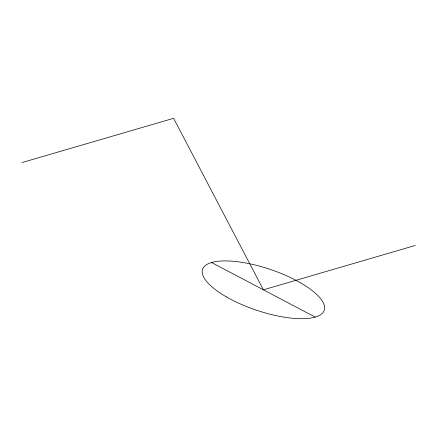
<?xml version="1.0" encoding="UTF-8"?>
<svg xmlns="http://www.w3.org/2000/svg" width="437" height="437" viewBox="0 0 437 437"><rect width="100%" height="100%" fill="white"/><g stroke="black" fill="none" stroke-linecap="round" stroke-linejoin="round"><path stroke-width="0.66" d="M21.85 162.613L173.609 118.301L263.391 289.807L415.15 245.496M211.563 262.517L315.219 317.104M226.53 296.958A64.179 21.528 18.6 0 0 324.145 310.483A64.179 21.528 18.6 0 0 239.498 261.982A64.179 21.528 18.6 0 0 226.53 296.958"/></g></svg>
